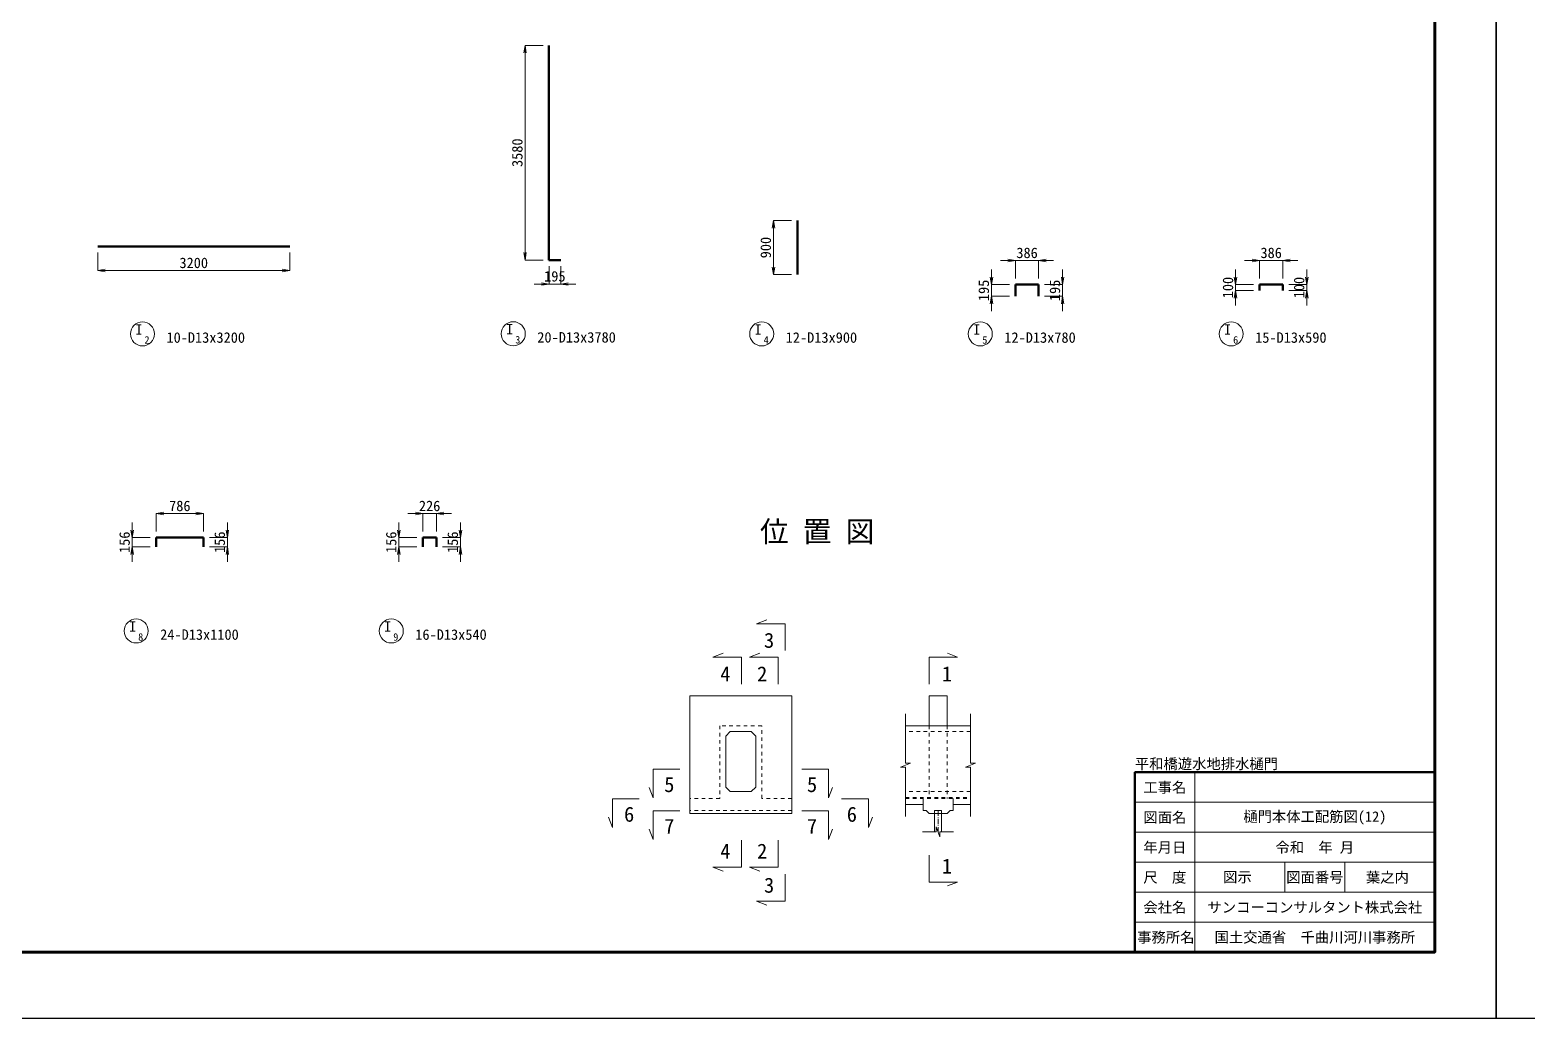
# Model space of a CAD drawing. Header units: millimetres. Extents: x 169470 to 758170, y -17820 to 11880.
# Drawn here: x 649628 to 674582, y -17820 to -1341 of the extents above; entities that cross this region are included whole.
import ezdxf
from ezdxf.enums import TextEntityAlignment as Align

# ---------------------------------------------------------------- set-up
doc = ezdxf.new("R2010")
doc.units = ezdxf.units.MM
doc.header["$LTSCALE"] = 50
doc.header["$PDSIZE"] = 300
doc.linetypes.add('SXF_一点短鎖線', pattern=[9.25, 6, -1.5, 0.25, -1.5])
doc.linetypes.add('SXF_跳び破線', pattern=[12, 6, -6])
doc.layers.get('Defpoints').update_dxf_attribs({"color": 151})
for name, color, linetype, lineweight in [('D-BGD', 7, 'Continuous', 13), ('D-BMK', 2, 'SXF_一点短鎖線', 13), ('D-STR', 1, 'Continuous', 50), ('D-STR-DIM', 7, 'Continuous', 13), ('D-STR-HTXT', 7, 'Continuous', 13), ('D-STR-TXT', 7, 'Continuous', 13), ('D-TTL', 2, 'Continuous', 140), ('D-TTL-FRAM', 2, 'Continuous', 50), ('D-TTL-LINE', 7, 'Continuous', 13), ('D-TTL-TXT', 7, 'Continuous', 13)]:
    doc.layers.add(name, color=color, linetype=linetype, lineweight=lineweight)
doc.styles.add('MS ゴシック', font='MS Gothic.ttf')
doc.styles.add('YOKO_GOTHIC', font='MS Gothic.ttf')
doc.dimstyles.new('DIM-50', dxfattribs={"dimscale": 50, "dimtxt": 3.5, "dimasz": 2.5, "dimexe": 0, "dimexo": 2, "dimgap": 0.8, "dimtad": 1, "dimdec": 0, "dimzin": 1, "dimdsep": 46, "dimtxsty": 'MS ゴシック', "dimblk": 'OPEN', "dimcen": 0.1, "dimclrd": 256, "dimclre": 256, "dimclrt": 256, "dimaunit": 1, "dimadec": 3, "dimazin": 0, "dimtfac": 1, "dimtdec": 0, "dimtix": 1, "dimtmove": 2, "dimatfit": 3, "dimldrblk": 'OPEN', "dimfxl": 1, "dimlwd": -1, "dimlwe": -1, "dimarcsym": 2})

# ---------------------------------------------------------------- blocks, each defined once
blk = doc.blocks.new('_Open')
at = {"color": 0, "linetype": 'ByBlock', "lineweight": -2}
for p, q in [((-1, 0.17), (0, 0)), ((-1, -0.17), (0, 0)), ((0, 0), (-1, 0))]:
    blk.add_line(p, q, dxfattribs=at)
blk = doc.blocks.new('*D164')
at = {"layer": 'D-STR-DIM', "transparency": 16777216}
for p, q in [((658180, -1599), (657880, -1599)), ((657880, -1724), (657880, -5054)), ((658180, -5179), (657880, -5179))]:
    blk.add_line(p, q, dxfattribs=at)
at = {"layer": 'Defpoints', "color": 0, "transparency": 16777216}
for p in [(658280, -1599), (657880, -5179), (658280, -5179)]:
    blk.add_point(p, dxfattribs=at)
at = {"layer": 'D-STR-DIM', "transparency": 16777216, "xscale": 125, "yscale": 125, "zscale": 125}
for p, rotation in [((657880, -1599), 90), ((657880, -5179), 270)]:
    blk.add_blockref('_Open', p, dxfattribs=dict(at, rotation=rotation))
at = {"layer": 'D-STR-DIM', "transparency": 16777216, "insert": (657752, -3389), "char_height": 175, "attachment_point": 5, "rotation": 90, "style": 'MS ゴシック'}
blk.add_mtext('3580', dxfattribs=at)
blk = doc.blocks.new('*D165')
at = {"layer": 'D-STR-DIM', "transparency": 16777216}
for p, q in [((658280, -5279), (658280, -5579)), ((658475, -5279), (658475, -5579)), ((658155, -5579), (658030, -5579)), ((658280, -5579), (658475, -5579)), ((658600, -5579), (658725, -5579))]:
    blk.add_line(p, q, dxfattribs=at)
at = {"layer": 'Defpoints', "color": 0, "transparency": 16777216}
for p in [(658280, -5179), (658475, -5179), (658475, -5579)]:
    blk.add_point(p, dxfattribs=at)
at = {"layer": 'D-STR-DIM', "transparency": 16777216, "xscale": 125, "yscale": 125, "zscale": 125}
blk.add_blockref('_Open', (658280, -5579), dxfattribs=at)
at = {"layer": 'D-STR-DIM', "transparency": 16777216, "xscale": 125, "yscale": 125, "zscale": 125, "rotation": 180}
blk.add_blockref('_Open', (658475, -5579), dxfattribs=at)
at = {"layer": 'D-STR-DIM', "transparency": 16777216, "insert": (658377, -5451), "char_height": 175, "attachment_point": 5, "style": 'MS ゴシック'}
blk.add_mtext('195', dxfattribs=at)
blk = doc.blocks.new('*D166')
at = {"layer": 'D-STR-DIM', "transparency": 16777216}
for p, q in [((662320, -4521), (662020, -4521)), ((662020, -4646), (662020, -5296)), ((662320, -5421), (662020, -5421))]:
    blk.add_line(p, q, dxfattribs=at)
at = {"layer": 'Defpoints', "color": 0, "transparency": 16777216}
for p in [(662420, -4521), (662020, -5421), (662420, -5421)]:
    blk.add_point(p, dxfattribs=at)
at = {"layer": 'D-STR-DIM', "transparency": 16777216, "xscale": 125, "yscale": 125, "zscale": 125}
for p, rotation in [((662020, -4521), 90), ((662020, -5421), 270)]:
    blk.add_blockref('_Open', p, dxfattribs=dict(at, rotation=rotation))
at = {"layer": 'D-STR-DIM', "transparency": 16777216, "insert": (661893, -4971), "char_height": 175, "attachment_point": 5, "rotation": 90, "style": 'MS ゴシック'}
blk.add_mtext('900', dxfattribs=at)
blk = doc.blocks.new('*D168')
at = {"layer": 'D-STR-DIM', "transparency": 16777216}
for p, q in [((665930, -5188), (665805, -5188)), ((666055, -5488), (666055, -5188)), ((666055, -5188), (666441, -5188)), ((666441, -5488), (666441, -5188)), ((666566, -5188), (666691, -5188))]:
    blk.add_line(p, q, dxfattribs=at)
at = {"layer": 'Defpoints', "color": 0, "transparency": 16777216}
for p in [(666441, -5188), (666055, -5588), (666441, -5588)]:
    blk.add_point(p, dxfattribs=at)
at = {"layer": 'D-STR-DIM', "transparency": 16777216, "xscale": 125, "yscale": 125, "zscale": 125}
blk.add_blockref('_Open', (666055, -5188), dxfattribs=at)
at = {"layer": 'D-STR-DIM', "transparency": 16777216, "xscale": 125, "yscale": 125, "zscale": 125, "rotation": 180}
blk.add_blockref('_Open', (666441, -5188), dxfattribs=at)
at = {"layer": 'D-STR-DIM', "transparency": 16777216, "insert": (666248, -5060), "char_height": 175, "attachment_point": 5, "style": 'MS ゴシック'}
blk.add_mtext('386', dxfattribs=at)
blk = doc.blocks.new('*D169')
at = {"layer": 'D-STR-DIM', "transparency": 16777216}
for p, q in [((665655, -5463), (665655, -5338)), ((665955, -5588), (665655, -5588)), ((665655, -5588), (665655, -5783)), ((665955, -5783), (665655, -5783)), ((665655, -5908), (665655, -6033))]:
    blk.add_line(p, q, dxfattribs=at)
at = {"layer": 'Defpoints', "color": 0, "transparency": 16777216}
for p in [(666055, -5588), (665655, -5783), (666055, -5783)]:
    blk.add_point(p, dxfattribs=at)
at = {"layer": 'D-STR-DIM', "transparency": 16777216, "xscale": 125, "yscale": 125, "zscale": 125}
for p, rotation in [((665655, -5588), 270), ((665655, -5783), 90)]:
    blk.add_blockref('_Open', p, dxfattribs=dict(at, rotation=rotation))
at = {"layer": 'D-STR-DIM', "transparency": 16777216, "insert": (665527, -5685), "char_height": 175, "attachment_point": 5, "rotation": 90, "style": 'MS ゴシック'}
blk.add_mtext('195', dxfattribs=at)
blk = doc.blocks.new('*D170')
at = {"layer": 'D-STR-DIM', "transparency": 16777216}
for p, q in [((666841, -5463), (666841, -5338)), ((666541, -5588), (666841, -5588)), ((666841, -5588), (666841, -5783)), ((666541, -5783), (666841, -5783)), ((666841, -5908), (666841, -6033))]:
    blk.add_line(p, q, dxfattribs=at)
at = {"layer": 'Defpoints', "color": 0, "transparency": 16777216}
for p in [(666441, -5588), (666441, -5783), (666841, -5783)]:
    blk.add_point(p, dxfattribs=at)
at = {"layer": 'D-STR-DIM', "transparency": 16777216, "xscale": 125, "yscale": 125, "zscale": 125}
for p, rotation in [((666841, -5588), 270), ((666841, -5783), 90)]:
    blk.add_blockref('_Open', p, dxfattribs=dict(at, rotation=rotation))
at = {"layer": 'D-STR-DIM', "transparency": 16777216, "insert": (666713, -5685), "char_height": 175, "attachment_point": 5, "rotation": 90, "style": 'MS ゴシック'}
blk.add_mtext('195', dxfattribs=at)
blk = doc.blocks.new('*D171')
at = {"layer": 'D-STR-DIM', "transparency": 16777216}
for p, q in [((669999, -5188), (669874, -5188)), ((670124, -5488), (670124, -5188)), ((670124, -5188), (670510, -5188)), ((670510, -5488), (670510, -5188)), ((670635, -5188), (670760, -5188))]:
    blk.add_line(p, q, dxfattribs=at)
at = {"layer": 'Defpoints', "color": 0, "transparency": 16777216}
for p in [(670510, -5188), (670124, -5588), (670510, -5588)]:
    blk.add_point(p, dxfattribs=at)
at = {"layer": 'D-STR-DIM', "transparency": 16777216, "xscale": 125, "yscale": 125, "zscale": 125}
blk.add_blockref('_Open', (670124, -5188), dxfattribs=at)
at = {"layer": 'D-STR-DIM', "transparency": 16777216, "xscale": 125, "yscale": 125, "zscale": 125, "rotation": 180}
blk.add_blockref('_Open', (670510, -5188), dxfattribs=at)
at = {"layer": 'D-STR-DIM', "transparency": 16777216, "insert": (670317, -5060), "char_height": 175, "attachment_point": 5, "style": 'MS ゴシック'}
blk.add_mtext('386', dxfattribs=at)
blk = doc.blocks.new('*D172')
at = {"layer": 'D-STR-DIM', "transparency": 16777216}
for p, q in [((669724, -5463), (669724, -5338)), ((670024, -5588), (669724, -5588)), ((669724, -5588), (669724, -5688)), ((670024, -5688), (669724, -5688)), ((669724, -5813), (669724, -5938))]:
    blk.add_line(p, q, dxfattribs=at)
at = {"layer": 'Defpoints', "color": 0, "transparency": 16777216}
for p in [(669724, -5688), (670124, -5588), (670124, -5688)]:
    blk.add_point(p, dxfattribs=at)
at = {"layer": 'D-STR-DIM', "transparency": 16777216, "xscale": 125, "yscale": 125, "zscale": 125}
for p, rotation in [((669724, -5588), 270), ((669724, -5688), 90)]:
    blk.add_blockref('_Open', p, dxfattribs=dict(at, rotation=rotation))
at = {"layer": 'D-STR-DIM', "transparency": 16777216, "insert": (669597, -5638), "char_height": 175, "attachment_point": 5, "rotation": 90, "style": 'MS ゴシック'}
blk.add_mtext('100', dxfattribs=at)
blk = doc.blocks.new('*D173')
at = {"layer": 'D-STR-DIM', "transparency": 16777216}
for p, q in [((670910, -5463), (670910, -5338)), ((670610, -5588), (670910, -5588)), ((670610, -5688), (670910, -5688)), ((670910, -5588), (670910, -5688)), ((670910, -5813), (670910, -5938))]:
    blk.add_line(p, q, dxfattribs=at)
at = {"layer": 'Defpoints', "color": 0, "transparency": 16777216}
for p in [(670510, -5588), (670510, -5688), (670910, -5688)]:
    blk.add_point(p, dxfattribs=at)
at = {"layer": 'D-STR-DIM', "transparency": 16777216, "xscale": 125, "yscale": 125, "zscale": 125}
for p, rotation in [((670910, -5588), 270), ((670910, -5688), 90)]:
    blk.add_blockref('_Open', p, dxfattribs=dict(at, rotation=rotation))
at = {"layer": 'D-STR-DIM', "transparency": 16777216, "insert": (670783, -5638), "char_height": 175, "attachment_point": 5, "rotation": 90, "style": 'MS ゴシック'}
blk.add_mtext('100', dxfattribs=at)
blk = doc.blocks.new('*D175')
at = {"layer": 'D-STR-DIM', "transparency": 16777216}
for p, q in [((651733, -9707), (651733, -9407)), ((651858, -9407), (652394, -9407)), ((652519, -9707), (652519, -9407))]:
    blk.add_line(p, q, dxfattribs=at)
at = {"layer": 'Defpoints', "color": 0, "transparency": 16777216}
for p in [(652519, -9407), (651733, -9807), (652519, -9807)]:
    blk.add_point(p, dxfattribs=at)
at = {"layer": 'D-STR-DIM', "transparency": 16777216, "xscale": 125, "yscale": 125, "zscale": 125, "rotation": 180}
blk.add_blockref('_Open', (651733, -9407), dxfattribs=at)
at = {"layer": 'D-STR-DIM', "transparency": 16777216, "xscale": 125, "yscale": 125, "zscale": 125}
blk.add_blockref('_Open', (652519, -9407), dxfattribs=at)
at = {"layer": 'D-STR-DIM', "transparency": 16777216, "insert": (652126, -9280), "char_height": 175, "attachment_point": 5, "style": 'MS ゴシック'}
blk.add_mtext('786', dxfattribs=at)
blk = doc.blocks.new('*D176')
at = {"layer": 'D-STR-DIM', "transparency": 16777216}
for p, q in [((651333, -9682), (651333, -9557)), ((651633, -9807), (651333, -9807)), ((651333, -9807), (651333, -9963)), ((651633, -9963), (651333, -9963)), ((651333, -10088), (651333, -10213))]:
    blk.add_line(p, q, dxfattribs=at)
at = {"layer": 'Defpoints', "color": 0, "transparency": 16777216}
for p in [(651333, -9963), (651733, -9807), (651733, -9963)]:
    blk.add_point(p, dxfattribs=at)
at = {"layer": 'D-STR-DIM', "transparency": 16777216, "xscale": 125, "yscale": 125, "zscale": 125}
for p, rotation in [((651333, -9807), 270), ((651333, -9963), 90)]:
    blk.add_blockref('_Open', p, dxfattribs=dict(at, rotation=rotation))
at = {"layer": 'D-STR-DIM', "transparency": 16777216, "insert": (651206, -9885), "char_height": 175, "attachment_point": 5, "rotation": 90, "style": 'MS ゴシック'}
blk.add_mtext('156', dxfattribs=at)
blk = doc.blocks.new('*D177')
at = {"layer": 'D-STR-DIM', "transparency": 16777216}
for p, q in [((652919, -9682), (652919, -9557)), ((652619, -9807), (652919, -9807)), ((652619, -9963), (652919, -9963)), ((652919, -9807), (652919, -9963)), ((652919, -10088), (652919, -10213))]:
    blk.add_line(p, q, dxfattribs=at)
at = {"layer": 'Defpoints', "color": 0, "transparency": 16777216}
for p in [(652519, -9807), (652519, -9963), (652919, -9963)]:
    blk.add_point(p, dxfattribs=at)
at = {"layer": 'D-STR-DIM', "transparency": 16777216, "xscale": 125, "yscale": 125, "zscale": 125}
for p, rotation in [((652919, -9807), 270), ((652919, -9963), 90)]:
    blk.add_blockref('_Open', p, dxfattribs=dict(at, rotation=rotation))
at = {"layer": 'D-STR-DIM', "transparency": 16777216, "insert": (652792, -9885), "char_height": 175, "attachment_point": 5, "rotation": 90, "style": 'MS ゴシック'}
blk.add_mtext('156', dxfattribs=at)
blk = doc.blocks.new('*D178')
at = {"layer": 'D-STR-DIM', "transparency": 16777216}
for p, q in [((656052, -9407), (655927, -9407)), ((656177, -9707), (656177, -9407)), ((656177, -9407), (656403, -9407)), ((656403, -9707), (656403, -9407)), ((656528, -9407), (656653, -9407))]:
    blk.add_line(p, q, dxfattribs=at)
at = {"layer": 'Defpoints', "color": 0, "transparency": 16777216}
for p in [(656403, -9407), (656177, -9807), (656403, -9807)]:
    blk.add_point(p, dxfattribs=at)
at = {"layer": 'D-STR-DIM', "transparency": 16777216, "xscale": 125, "yscale": 125, "zscale": 125}
blk.add_blockref('_Open', (656177, -9407), dxfattribs=at)
at = {"layer": 'D-STR-DIM', "transparency": 16777216, "xscale": 125, "yscale": 125, "zscale": 125, "rotation": 180}
blk.add_blockref('_Open', (656403, -9407), dxfattribs=at)
at = {"layer": 'D-STR-DIM', "transparency": 16777216, "insert": (656290, -9280), "char_height": 175, "attachment_point": 5, "style": 'MS ゴシック'}
blk.add_mtext('226', dxfattribs=at)
blk = doc.blocks.new('*D179')
at = {"layer": 'D-STR-DIM', "transparency": 16777216}
for p, q in [((655777, -9682), (655777, -9557)), ((656077, -9807), (655777, -9807)), ((655777, -9807), (655777, -9963)), ((656077, -9963), (655777, -9963)), ((655777, -10088), (655777, -10213))]:
    blk.add_line(p, q, dxfattribs=at)
at = {"layer": 'Defpoints', "color": 0, "transparency": 16777216}
for p in [(655777, -9963), (656177, -9807), (656177, -9963)]:
    blk.add_point(p, dxfattribs=at)
at = {"layer": 'D-STR-DIM', "transparency": 16777216, "xscale": 125, "yscale": 125, "zscale": 125}
for p, rotation in [((655777, -9807), 270), ((655777, -9963), 90)]:
    blk.add_blockref('_Open', p, dxfattribs=dict(at, rotation=rotation))
at = {"layer": 'D-STR-DIM', "transparency": 16777216, "insert": (655650, -9885), "char_height": 175, "attachment_point": 5, "rotation": 90, "style": 'MS ゴシック'}
blk.add_mtext('156', dxfattribs=at)
blk = doc.blocks.new('*D180')
at = {"layer": 'D-STR-DIM', "transparency": 16777216}
for p, q in [((656803, -9682), (656803, -9557)), ((656503, -9807), (656803, -9807)), ((656503, -9963), (656803, -9963)), ((656803, -9807), (656803, -9963)), ((656803, -10088), (656803, -10213))]:
    blk.add_line(p, q, dxfattribs=at)
at = {"layer": 'Defpoints', "color": 0, "transparency": 16777216}
for p in [(656403, -9807), (656403, -9963), (656803, -9963)]:
    blk.add_point(p, dxfattribs=at)
at = {"layer": 'D-STR-DIM', "transparency": 16777216, "xscale": 125, "yscale": 125, "zscale": 125}
for p, rotation in [((656803, -9807), 270), ((656803, -9963), 90)]:
    blk.add_blockref('_Open', p, dxfattribs=dict(at, rotation=rotation))
at = {"layer": 'D-STR-DIM', "transparency": 16777216, "insert": (656676, -9885), "char_height": 175, "attachment_point": 5, "rotation": 90, "style": 'MS ゴシック'}
blk.add_mtext('156', dxfattribs=at)
blk = doc.blocks.new('*D1328')
at = {"layer": 'D-STR-DIM', "transparency": 16777216}
for p, q in [((650758, -5055), (650758, -5355)), ((653958, -5055), (653958, -5355)), ((653833, -5355), (650883, -5355))]:
    blk.add_line(p, q, dxfattribs=at)
at = {"layer": 'Defpoints', "color": 0, "transparency": 16777216}
for p in [(650758, -4955), (653958, -4955), (650758, -5355)]:
    blk.add_point(p, dxfattribs=at)
at = {"layer": 'D-STR-DIM', "transparency": 16777216, "xscale": 125, "yscale": 125, "zscale": 125, "rotation": 180}
blk.add_blockref('_Open', (650758, -5355), dxfattribs=at)
at = {"layer": 'D-STR-DIM', "transparency": 16777216, "xscale": 125, "yscale": 125, "zscale": 125}
blk.add_blockref('_Open', (653958, -5355), dxfattribs=at)
at = {"layer": 'D-STR-DIM', "transparency": 16777216, "insert": (652358, -5227), "char_height": 175, "attachment_point": 5, "style": 'MS ゴシック'}
blk.add_mtext('3200', dxfattribs=at)

msp = doc.modelspace()

# ---------------------------------------------------------------- linework, layer by layer
at = {"layer": 'D-BGD'}
for p, q in [((662324.46, -12443.81), (660624.46, -12443.81)), ((660624.46, -14408.81), (660624.46, -12443.81)), ((662324.46, -14408.81), (662324.46, -12443.81)), ((664613.66, -12443.81), (664613.66, -12943.81)), ((664913.66, -12443.81), (664613.66, -12443.81)), ((664913.66, -12443.81), (664913.66, -12943.81)), ((664223.66, -12943.81), (665303.66, -12943.81)), ((661299.46, -13043.81), (661224.46, -13118.81)), ((661224.46, -13118.81), (661224.46, -13968.81)), ((661649.46, -13043.81), (661299.46, -13043.81)), ((661724.46, -13118.81), (661649.46, -13043.81)), ((661724.46, -13968.81), (661724.46, -13118.81)), ((661224.46, -13968.81), (661299.46, -14043.81)), ((661649.46, -14043.81), (661724.46, -13968.81)), ((661299.46, -14043.81), (661649.46, -14043.81)), ((664513.66, -14158.81), (664513.66, -14358.81)), ((665013.66, -14158.81), (665013.66, -14358.81)), ((660624.46, -14408.81), (662324.46, -14408.81)), ((664223.66, -14258.81), (664513.66, -14258.81)), ((664706.16, -14358.81), (664706.16, -14715.56)), ((664821.16, -14358.81), (664706.16, -14358.81)), ((664821.16, -14358.81), (664821.16, -14715.56)), ((665013.66, -14258.81), (665303.66, -14258.81))]:
    msp.add_line(p, q, dxfattribs=at)
at = {"layer": 'D-BGD', "linetype": 'SXF_跳び破線', "ltscale": 0.2}
for p, q in [((661824.46, -12943.81), (661124.46, -12943.81)), ((661124.46, -12943.81), (661124.46, -14158.81)), ((661824.46, -14158.81), (661824.46, -12943.81)), ((664613.66, -12943.81), (664613.66, -14158.81)), ((664913.66, -12943.81), (664913.66, -14158.81)), ((665303.66, -13043.81), (664223.66, -13043.81)), ((661124.46, -14158.81), (660624.46, -14158.81)), ((662324.46, -14158.81), (661824.46, -14158.81)), ((665303.66, -14043.81), (664223.66, -14043.81)), ((664223.66, -14143.81), (665303.66, -14143.81)), ((664223.66, -14158.81), (665303.66, -14158.81)), ((662324.46, -14358.81), (660624.46, -14358.81))]:
    msp.add_line(p, q, dxfattribs=at)
at = {"layer": 'D-BGD'}
msp.add_lwpolyline([(664513.66, -14358.81), (664563.66, -14358.81), (664613.66, -14408.81), (664913.66, -14408.81), (664963.66, -14358.81), (665013.66, -14358.81)], dxfattribs=at)
at = {"layer": 'D-BMK', "ltscale": 0.3}
msp.add_line((664763.66, -14358.81), (664763.66, -14715.56), dxfattribs=at)
at = {"layer": 'D-STR'}
for p, q in [((658279.58, -1598.5), (658279.58, -5178.5)), ((662420.35, -4520.57), (662420.35, -5420.57)), ((650757.73, -4954.95), (653957.73, -4954.95)), ((658279.58, -5178.5), (658474.58, -5178.5)), ((666054.99, -5587.57), (666440.99, -5587.57)), ((666054.99, -5587.57), (666054.99, -5782.57)), ((666440.99, -5587.57), (666440.99, -5782.57)), ((670124.17, -5587.57), (670510.17, -5587.57)), ((670124.17, -5587.57), (670124.17, -5687.57)), ((670510.17, -5587.57), (670510.17, -5687.57)), ((651733.23, -9807.17), (652519.23, -9807.17)), ((651733.23, -9807.17), (651733.23, -9963.17)), ((652519.23, -9807.17), (652519.23, -9963.17)), ((656177.32, -9807.17), (656403.32, -9807.17)), ((656177.32, -9807.17), (656177.32, -9963.17)), ((656403.32, -9807.17), (656403.32, -9963.17))]:
    msp.add_line(p, q, dxfattribs=at)
at = {"layer": 'D-STR-HTXT'}
for points in [[(662215.77, -11691.48), (662215.77, -11243.48), (661739.32, -11243.48), (661908.57, -11177.44)], [(661487.61, -12251.41), (661487.61, -11803.41), (661011.16, -11803.41), (661180.41, -11737.37)], [(662100.22, -12251.41), (662100.22, -11803.41), (661623.78, -11803.41), (661793.02, -11737.37)], [(664613.66, -12251.41), (664613.66, -11803.41), (665090.1, -11803.41), (664920.86, -11737.37)], [(664223.66, -12743.81), (664223.66, -13568.81), (664306.16, -13568.81), (664141.16, -13633.81), (664223.66, -13633.81), (664223.66, -14458.81)], [(665303.66, -12743.81), (665303.66, -13568.81), (665386.16, -13568.81), (665221.16, -13633.81), (665303.66, -13633.81), (665303.66, -14458.81)], [(660462.42, -13668.84), (660014.42, -13668.84), (660014.42, -14145.28), (659948.39, -13976.04)], [(662491.55, -13668.84), (662939.55, -13668.84), (662939.55, -14145.28), (663005.59, -13976.04)], [(659785.34, -14164.02), (659337.34, -14164.02), (659337.34, -14640.47), (659271.3, -14471.22)], [(663155.5, -14164.02), (663603.5, -14164.02), (663603.5, -14640.47), (663669.54, -14471.22)], [(660462.42, -14364.02), (660014.42, -14364.02), (660014.42, -14840.47), (659948.39, -14671.22)], [(662491.55, -14364.02), (662939.55, -14364.02), (662939.55, -14840.47), (663005.59, -14671.22)], [(665021.16, -14715.56), (664796.16, -14715.56), (664796.16, -14798.06), (664731.16, -14633.06), (664731.16, -14715.56), (664506.16, -14715.56)], [(661487.61, -14853.46), (661487.61, -15301.46), (661011.16, -15301.46), (661180.41, -15367.49)], [(662100.22, -14853.46), (662100.22, -15301.46), (661623.78, -15301.46), (661793.02, -15367.49)], [(664613.66, -15103.35), (664613.66, -15551.35), (665090.1, -15551.35), (664920.86, -15617.38)], [(662215.77, -15421.76), (662215.77, -15869.76), (661739.32, -15869.76), (661908.57, -15935.79)]]:
    msp.add_lwpolyline(points, dxfattribs=at)
for centre in [(651503.67, -6410.96), (657684.26, -6407.6), (661825.04, -6410.96), (665468.81, -6410.96), (669649.93, -6410.96), (651398.96, -11364.56), (655651.13, -11364.56)]:
    msp.add_circle(centre, 200, dxfattribs=at)
at = {"layer": 'D-TTL'}
msp.add_lwpolyline([(633044.53, 10780), (633044.53, -16720), (673044.53, -16720), (673044.53, 10780)], close=True, dxfattribs=at)
at = {"layer": 'D-TTL-FRAM'}
msp.add_lwpolyline([(668044.53, -16720), (668044.53, -13720), (673044.53, -13720)], dxfattribs=at)
at = {"layer": 'D-TTL-LINE'}
for p, q in [((669044.53, -16720), (669044.53, -13720)), ((668044.53, -14220), (673044.53, -14220)), ((668044.53, -14720), (673044.53, -14720)), ((668044.53, -15220), (673044.53, -15220)), ((670544.53, -15720), (670544.53, -15220)), ((671544.53, -15720), (671544.53, -15220)), ((668044.53, -15720), (673044.53, -15720)), ((668044.53, -16220), (673044.53, -16220))]:
    msp.add_line(p, q, dxfattribs=at)
at = {"layer": 'Defpoints', "color": 1}
for points in [[(632019.53, 11880), (632019.53, -17820), (674069.53, -17820), (674069.53, 11880)], [(674069.53, 11880), (674069.53, -17820), (716119.53, -17820), (716119.53, 11880)]]:
    msp.add_lwpolyline(points, close=True, dxfattribs=at)

# ---------------------------------------------------------------- texts
at = {"layer": 'D-STR-TXT', "style": 'YOKO_GOTHIC'}
for s, height, p in [('I ', 175, (651503.67, -6335.96)), ('2', 125, (651578.67, -6510.96)), ('I ', 175, (657684.26, -6332.6)), ('3', 125, (657759.26, -6507.6)), ('I ', 175, (661825.04, -6335.96)), ('4', 125, (661900.04, -6510.96)), ('I ', 175, (665468.81, -6335.96)), ('5', 125, (665543.81, -6510.96)), ('I ', 175, (669649.93, -6335.96)), ('6', 125, (669724.93, -6510.96)), ('I ', 175, (651398.96, -11289.56)), ('I ', 175, (655651.13, -11289.56)), ('8', 125, (651473.96, -11464.56)), ('9', 125, (655726.13, -11464.56))]:
    msp.add_text(s, height=height, dxfattribs=at).set_placement(p, align=Align.MIDDLE_CENTER)
at = {"layer": 'D-STR-TXT', "color": 4, "style": 'YOKO_GOTHIC'}
for s, p in [('10-D13x3200', (651903.67, -6610.96)), ('20-D13x3780', (658084.26, -6607.6)), ('12-D13x900', (662225.04, -6610.96)), ('12-D13x780', (665868.81, -6610.96)), ('15-D13x590', (670049.93, -6610.96)), ('16-D13x540', (656051.13, -11564.56))]:
    msp.add_text(s, height=175, dxfattribs=at).set_placement(p, align=Align.BOTTOM_LEFT)
at = {"layer": 'D-STR-TXT', "style": 'YOKO_GOTHIC'}
for s, height, p in [('位 置 図', 350, (662749.81, -9880.73)), ('3', 250, (661948.48, -11645.54)), ('4', 250, (661220.32, -12205.47)), ('2', 250, (661832.93, -12205.47)), ('1', 250, (664912.67, -12205.47)), ('5', 250, (660285.04, -14050.95)), ('5', 250, (662664.26, -14050.95)), ('6', 250, (659615.63, -14546.13)), ('6', 250, (663328.21, -14546.13)), ('7', 250, (660285.04, -14746.13)), ('7', 250, (662664.26, -14746.13)), ('4', 250, (661220.32, -15161.04)), ('2', 250, (661832.93, -15161.04)), ('1', 250, (664912.67, -15410.93)), ('3', 250, (661948.48, -15729.34))]:
    msp.add_text(s, height=height, dxfattribs=at).set_placement(p, align=Align.CENTER)
msp.add_text('24-D13x1100', height=175, dxfattribs=at).set_placement((651798.96, -11564.56), align=Align.BOTTOM_LEFT)
at = {"layer": 'D-TTL-TXT', "style": 'MS ゴシック'}
msp.add_text('平和橋遊水地排水樋門', height=175, dxfattribs=at).set_placement((668044.53, -13720), align=Align.BOTTOM_LEFT)
for s, p in [('工事名', (668544.53, -13970)), ('図面名', (668544.53, -14470)), ('樋門本体工配筋図(12)', (671044.53, -14470)), ('年月日', (668544.53, -14970)), ('令和  年 月', (671044.53, -14970)), ('尺\u3000度', (668544.53, -15470)), ('図示', (669754.43, -15470)), ('図面番号', (671044.53, -15470)), ('葉之内', (672254.43, -15470)), ('会社名', (668544.53, -15970)), ('サンコーコンサルタント株式会社', (671044.53, -15970)), ('事務所名', (668560.6, -16470)), ('国土交通省\u3000千曲川河川事務所', (671044.53, -16470))]:
    msp.add_text(s, height=175, dxfattribs=at).set_placement(p, align=Align.MIDDLE)

# ---------------------------------------------------------------- dimensions: what is measured, and where the dimension line sits
at = {"layer": 'D-STR-DIM'}
for base, p1, p2, picture, middle in [((657879.58, -5178.5), (658279.58, -1598.5), (658279.58, -5178.5), '*D164', (657752.08, -3388.5)), ((662020.35, -5420.57), (662420.35, -4520.57), (662420.35, -5420.57), '*D166', (661892.85, -4970.57)), ((665654.99, -5782.57), (666054.99, -5587.57), (666054.99, -5782.57), '*D169', (665527.49, -5685.07)), ((666840.99, -5782.57), (666440.99, -5587.57), (666440.99, -5782.57), '*D170', (666713.49, -5685.07)), ((669724.17, -5687.57), (670124.17, -5587.57), (670124.17, -5687.57), '*D172', (669596.67, -5637.57)), ((670910.17, -5687.57), (670510.17, -5587.57), (670510.17, -5687.57), '*D173', (670782.67, -5637.57)), ((651333.23, -9963.17), (651733.23, -9807.17), (651733.23, -9963.17), '*D176', (651205.73, -9885.17)), ((652919.23, -9963.17), (652519.23, -9807.17), (652519.23, -9963.17), '*D177', (652791.73, -9885.17)), ((655777.32, -9963.17), (656177.32, -9807.17), (656177.32, -9963.17), '*D179', (655649.82, -9885.17)), ((656803.32, -9963.17), (656403.32, -9807.17), (656403.32, -9963.17), '*D180', (656675.82, -9885.17))]:
    dim = msp.add_linear_dim(base=base, p1=p1, p2=p2, angle=90, dimstyle='DIM-50', dxfattribs=at)
    dim.commit()
    dim.dimension.update_dxf_attribs({"geometry": picture, "text_midpoint": middle})
for base, p1, p2, picture, middle in [((650757.73, -5354.95), (653957.73, -4954.95), (650757.73, -4954.95), '*D1328', (652357.73, -5227.45)), ((666440.99, -5187.57), (666054.99, -5587.57), (666440.99, -5587.57), '*D168', (666247.99, -5060.07)), ((670510.17, -5187.57), (670124.17, -5587.57), (670510.17, -5587.57), '*D171', (670317.17, -5060.07)), ((658474.58, -5578.5), (658279.58, -5178.5), (658474.58, -5178.5), '*D165', (658377.08, -5451)), ((652519.23, -9407.17), (651733.23, -9807.17), (652519.23, -9807.17), '*D175', (652126.23, -9279.67)), ((656403.32, -9407.17), (656177.32, -9807.17), (656403.32, -9807.17), '*D178', (656290.32, -9279.67))]:
    dim = msp.add_linear_dim(base=base, p1=p1, p2=p2, dimstyle='DIM-50', dxfattribs=at)
    dim.commit()
    dim.dimension.update_dxf_attribs({"geometry": picture, "text_midpoint": middle})

doc.saveas('drawing.dxf')
